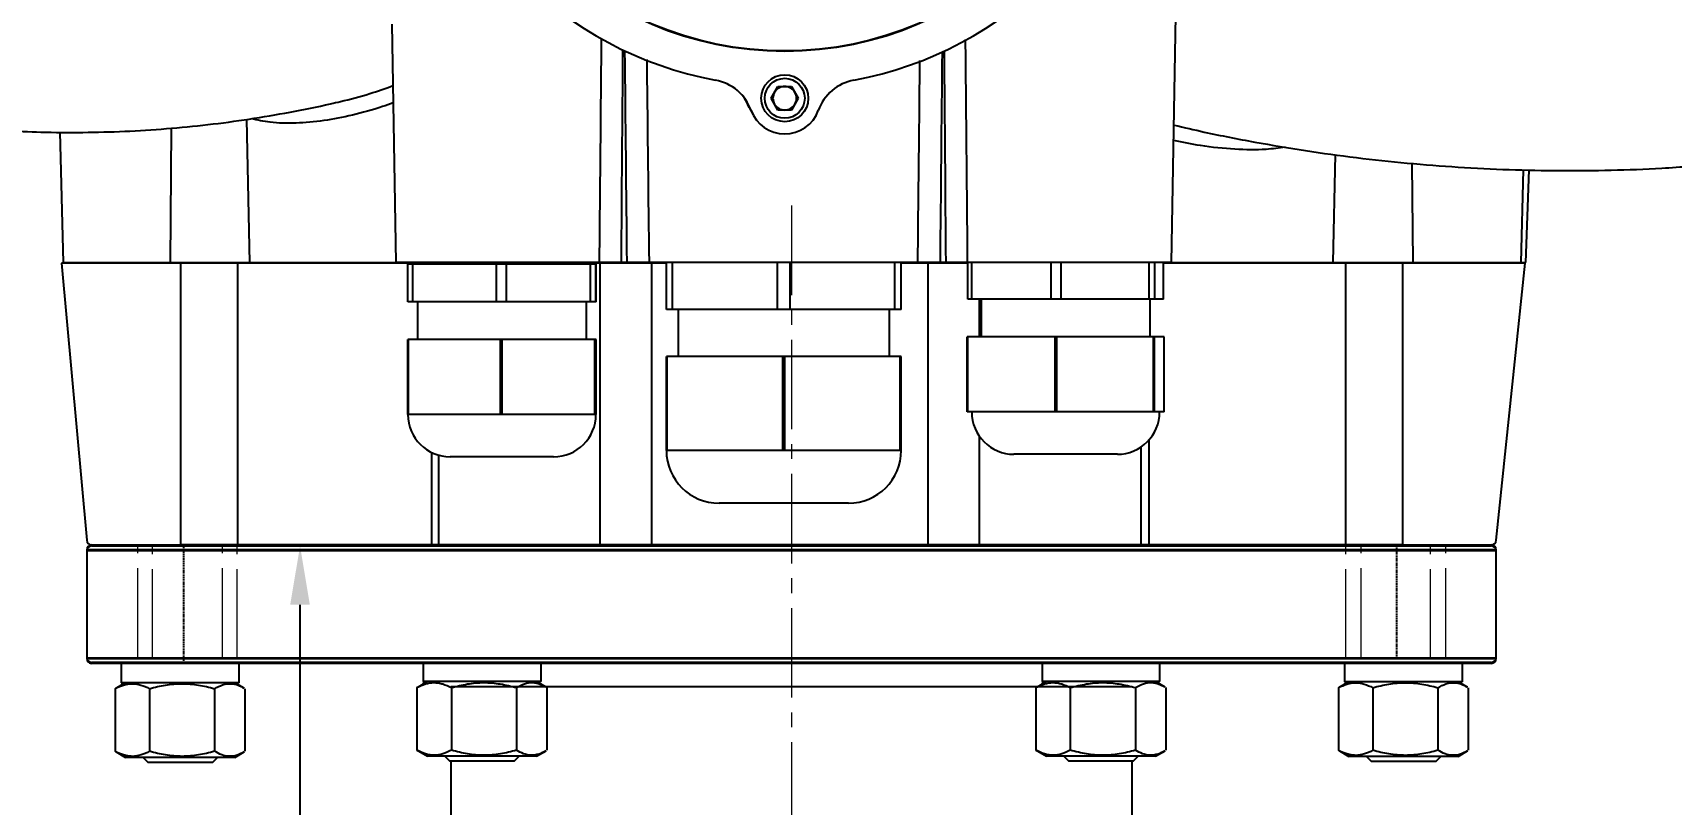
# Model space of a CAD drawing. Header units: millimetres. Extents: x 2055 to 5101, y 917 to 3070.
# Drawn here: x 4025.7 to 4374.5, y 2366.1 to 2530.4 of the extents above; entities that cross this region are included whole.
import ezdxf

# ---------------------------------------------------------------- set-up
doc = ezdxf.new("R2010")
doc.units = ezdxf.units.MM
for name, pattern in [('CENTER2', [28.575, 19.05, -3.175, 3.175, -3.175]), ('DASHED2', [0.375, 0.25, -0.125]), ('点画线', [18, 12, -2, 2, -2])]:
    doc.linetypes.add(name, pattern=pattern)
doc.layers.add('中心线', color=1, linetype='CENTER2', lineweight=13)
doc.layers.add('中心线层', color=1, linetype='点画线', lineweight=18)
doc.styles.get("Standard").update_dxf_attribs({"font": 'arial.ttf'})
doc.styles.add('TH_GBDIM', font='simplex.shx', dxfattribs={"width": 0.707, "bigfont": 'hzfs.shx'})
doc.dimstyles.new('ISO-25$0', dxfattribs={"dimtxt": 2.5, "dimasz": 2.5, "dimexe": 1.25, "dimexo": 0.625, "dimtad": 1, "dimtxsty": 'Standard', "dimcen": 2.5, "dimdle": 5, "dimadec": 0, "dimazin": 0, "dimtfac": 1, "dimtmove": 0, "dimatfit": 3, "dimfxl": 0, "dimarcsym": 0})

# ---------------------------------------------------------------- blocks, each defined once
blk = doc.blocks.new('*U52')
at = {"layer": '中心线层', "color": 0, "linetype": 'CENTER2', "transparency": 16777216}
blk.add_line((0, 497.5), (0, -12.5), dxfattribs=at)
blk = doc.blocks.new('*D64')
at = {"color": 1, "linetype": 'Continuous', "transparency": 16777216}
for p, q in [((4184.7, 2421.08), (4072.59, 2421.08)), ((4082.59, 1998.58), (4082.59, 2408.58)), ((4184.68, 1986.08), (4072.59, 1986.08))]:
    blk.add_line(p, q, dxfattribs=at)
at = {"color": 1, "linetype": 'ByBlock', "transparency": 16777216}
for points in [[(4080.5, 2408.58), (4084.67, 2408.58), (4082.59, 2421.08)], [(4080.5, 1998.58), (4084.67, 1998.58), (4082.59, 1986.08)]]:
    blk.add_solid(points, dxfattribs=at)
at = {"layer": 'Defpoints', "color": 0, "linetype": 'ByBlock', "transparency": 16777216}
for p in [(4082.59, 2421.08), (4187.2, 2421.08), (4187.18, 1986.08)]:
    blk.add_point(p, dxfattribs=at)
at = {"color": 1, "linetype": 'ByBlock', "lineweight": 5, "transparency": 16777216, "insert": (4070.09, 2203.58), "char_height": 15, "attachment_point": 5, "rotation": 90, "style": 'TH_GBDIM'}
blk.add_mtext('435', dxfattribs=at)

msp = doc.modelspace()

# ---------------------------------------------------------------- linework, layer by layer
at = {"color": 7, "linetype": 'Continuous', "lineweight": 25}
for p, q in [((4268.118, 2481.483), (4270.038, 2591.461)), ((4102.118, 2532.237), (4103.003, 2481.483)), ((4182.872, 2516.437), (4184.316, 2518.937)), ((4184.316, 2518.937), (4187.202, 2518.937)), ((4187.202, 2518.937), (4188.646, 2516.437)), ((4184.316, 2513.937), (4182.872, 2516.437)), ((4188.646, 2516.437), (4187.202, 2513.937)), ((4071.178, 2511.931), (4071.839, 2481.483)), ((4187.202, 2513.937), (4184.316, 2513.937)), ((4031.451, 2509.215), (4032.177, 2481.483)), ((4055.141, 2510.068), (4054.917, 2481.483)), ((4302.897, 2504.435), (4302.405, 2481.483)), ((4319.258, 2502.56), (4319.433, 2481.483)), ((4342.481, 2481.483), (4342.998, 2501.194)), ((4343.537, 2481.483), (4344.224, 2501.17)), ((4031.807, 2481.293), (4037.19, 2422.285)), ((4057.191, 2481.293), (4031.807, 2481.293)), ((4032.177, 2481.483), (4054.917, 2481.483)), ((4054.917, 2481.483), (4071.839, 2481.483)), ((4057.191, 2421.293), (4057.191, 2481.293)), ((4069.338, 2481.293), (4057.191, 2481.293)), ((4062.209, 2481.483), (4062.209, 2481.293)), ((4069.338, 2421.293), (4069.338, 2481.293)), ((4109.566, 2481.293), (4069.338, 2481.293)), ((4071.839, 2481.483), (4103.003, 2481.483)), ((4078.209, 2481.293), (4078.209, 2481.483)), ((4078.607, 2481.293), (4078.607, 2481.483)), ((4097.237, 2481.483), (4097.237, 2481.293)), ((4146.338, 2481.483), (4103.003, 2481.483)), ((4105.518, 2473.077), (4105.518, 2481.077)), ((4106.582, 2481.077), (4105.518, 2481.077)), ((4106.582, 2473.077), (4106.582, 2481.077)), ((4124.386, 2481.077), (4106.582, 2481.077)), ((4107.237, 2481.293), (4107.237, 2481.483)), ((4109.566, 2481.483), (4109.566, 2481.077)), ((4124.386, 2473.077), (4124.386, 2481.077)), ((4126.533, 2481.077), (4124.386, 2481.077)), ((4126.533, 2473.077), (4126.533, 2481.077)), ((4144.435, 2481.077), (4126.533, 2481.077)), ((4141.566, 2481.077), (4141.566, 2481.483)), ((4146.439, 2481.293), (4141.566, 2481.293)), ((4144.435, 2473.077), (4144.435, 2481.077)), ((4145.517, 2481.077), (4144.435, 2481.077)), ((4145.517, 2473.077), (4145.517, 2481.077)), ((4145.615, 2481.077), (4145.517, 2481.077)), ((4145.615, 2473.077), (4145.615, 2481.077)), ((4146.439, 2421.293), (4146.439, 2481.293)), ((4157.444, 2481.293), (4146.439, 2481.293)), ((4146.633, 2481.293), (4146.633, 2481.483)), ((4152.133, 2481.483), (4150.987, 2481.483)), ((4214.087, 2481.483), (4156.867, 2481.483)), ((4157.444, 2421.293), (4157.444, 2481.293)), ((4160.559, 2481.293), (4157.444, 2481.293)), ((4160.559, 2471.438), (4160.559, 2481.438)), ((4160.562, 2481.438), (4160.559, 2481.438)), ((4160.562, 2471.438), (4160.562, 2481.438)), ((4161.904, 2481.438), (4160.562, 2481.438)), ((4161.904, 2471.438), (4161.904, 2481.438)), ((4184.222, 2481.438), (4161.904, 2481.438)), ((4165.561, 2481.483), (4165.561, 2481.438)), ((4184.222, 2471.438), (4184.222, 2481.438)), ((4186.905, 2481.438), (4184.222, 2481.438)), ((4186.905, 2471.438), (4186.905, 2481.438)), ((4209.221, 2481.438), (4186.905, 2481.438)), ((4205.561, 2481.438), (4205.561, 2481.483)), ((4209.221, 2471.438), (4209.221, 2481.438)), ((4210.562, 2481.438), (4209.221, 2481.438)), ((4210.562, 2471.438), (4210.562, 2481.438)), ((4216.266, 2481.293), (4210.562, 2481.293)), ((4212.8, 2481.483), (4212.8, 2481.293)), ((4214.357, 2481.483), (4214.357, 2481.293)), ((4216.266, 2421.293), (4216.266, 2481.293)), ((4224.714, 2481.293), (4216.266, 2481.293)), ((4220.033, 2481.483), (4218.886, 2481.483)), ((4268.118, 2481.483), (4224.624, 2481.483)), ((4224.714, 2473.623), (4224.714, 2481.483)), ((4225.617, 2473.623), (4225.617, 2481.483)), ((4242.478, 2473.623), (4242.478, 2481.483)), ((4244.616, 2473.623), (4244.616, 2481.483)), ((4263.319, 2473.623), (4263.319, 2481.483)), ((4264.554, 2473.623), (4264.554, 2481.483)), ((4266.396, 2473.623), (4266.396, 2481.483)), ((4305.174, 2481.293), (4266.396, 2481.293)), ((4268.154, 2481.483), (4268.154, 2481.293)), ((4268.154, 2481.483), (4302.405, 2481.483)), ((4278.154, 2481.293), (4278.154, 2481.483)), ((4296.784, 2481.483), (4296.784, 2481.293)), ((4302.405, 2481.483), (4319.433, 2481.483)), ((4305.174, 2421.293), (4305.174, 2481.293)), ((4317.299, 2481.293), (4305.174, 2481.293)), ((4312.784, 2481.293), (4312.784, 2481.483)), ((4313.182, 2481.293), (4313.182, 2481.483)), ((4317.299, 2421.293), (4317.299, 2481.293)), ((4342.753, 2481.293), (4317.299, 2481.293)), ((4319.433, 2481.483), (4342.481, 2481.483)), ((4337.197, 2422.293), (4343.375, 2481.293)), ((4342.481, 2481.483), (4343.537, 2481.483)), ((4343.375, 2481.293), (4342.753, 2481.293)), ((4106.582, 2473.077), (4105.518, 2473.077)), ((4124.386, 2473.077), (4106.582, 2473.077)), ((4107.566, 2473.077), (4107.566, 2465.077)), ((4126.533, 2473.077), (4124.386, 2473.077)), ((4144.435, 2473.077), (4126.533, 2473.077)), ((4143.566, 2465.077), (4143.566, 2473.077)), ((4145.517, 2473.077), (4144.435, 2473.077)), ((4145.615, 2473.077), (4145.517, 2473.077)), ((4225.617, 2473.623), (4224.714, 2473.623)), ((4242.478, 2473.623), (4225.617, 2473.623)), ((4227.186, 2465.623), (4227.186, 2473.623)), ((4227.555, 2473.623), (4227.555, 2465.623)), ((4244.616, 2473.623), (4242.478, 2473.623)), ((4263.319, 2473.623), (4244.616, 2473.623)), ((4264.554, 2473.623), (4263.319, 2473.623)), ((4263.555, 2465.623), (4263.555, 2473.623)), ((4266.396, 2473.623), (4264.554, 2473.623)), ((4160.562, 2471.438), (4160.559, 2471.438)), ((4161.904, 2471.438), (4160.562, 2471.438)), ((4184.222, 2471.438), (4161.904, 2471.438)), ((4163.061, 2471.438), (4163.061, 2461.438)), ((4186.905, 2471.438), (4184.222, 2471.438)), ((4209.221, 2471.438), (4186.905, 2471.438)), ((4208.061, 2461.438), (4208.061, 2471.438)), ((4210.562, 2471.438), (4209.221, 2471.438)), ((4105.513, 2449.077), (4105.513, 2465.077)), ((4105.675, 2465.077), (4105.513, 2465.077)), ((4105.675, 2449.077), (4105.675, 2465.077)), ((4125.293, 2465.077), (4105.675, 2465.077)), ((4125.293, 2449.077), (4125.293, 2465.077)), ((4125.621, 2465.077), (4125.293, 2465.077)), ((4125.621, 2449.077), (4125.621, 2465.077)), ((4145.347, 2465.077), (4125.621, 2465.077)), ((4145.347, 2449.077), (4145.347, 2465.077)), ((4145.512, 2465.077), (4145.347, 2465.077)), ((4145.512, 2449.077), (4145.512, 2465.077)), ((4145.62, 2465.077), (4145.512, 2465.077)), ((4145.62, 2449.077), (4145.62, 2465.077)), ((4224.62, 2449.623), (4224.62, 2465.623)), ((4224.758, 2465.623), (4224.62, 2465.623)), ((4224.758, 2449.623), (4224.758, 2465.623)), ((4243.337, 2465.623), (4224.758, 2465.623)), ((4243.337, 2449.623), (4243.337, 2465.623)), ((4243.663, 2465.623), (4243.337, 2465.623)), ((4243.663, 2449.623), (4243.663, 2465.623)), ((4264.272, 2465.623), (4243.663, 2465.623)), ((4264.272, 2449.623), (4264.272, 2465.623)), ((4264.46, 2465.623), (4264.272, 2465.623)), ((4264.46, 2449.623), (4264.46, 2465.623)), ((4266.49, 2465.623), (4264.46, 2465.623)), ((4266.49, 2449.623), (4266.49, 2465.623)), ((4160.559, 2441.438), (4160.559, 2461.438)), ((4160.562, 2461.438), (4160.559, 2461.438)), ((4160.562, 2441.438), (4160.562, 2461.438)), ((4160.767, 2461.438), (4160.562, 2461.438)), ((4160.767, 2441.438), (4160.767, 2461.438)), ((4185.359, 2461.438), (4160.767, 2461.438)), ((4185.359, 2441.438), (4185.359, 2461.438)), ((4185.768, 2461.438), (4185.359, 2461.438)), ((4185.768, 2441.438), (4185.768, 2461.438)), ((4210.357, 2461.438), (4185.768, 2461.438)), ((4210.357, 2441.438), (4210.357, 2461.438)), ((4210.562, 2461.438), (4210.357, 2461.438)), ((4210.562, 2441.438), (4210.562, 2461.438)), ((4105.675, 2449.077), (4105.513, 2449.077)), ((4115.484, 2449.077), (4105.675, 2449.077)), ((4125.293, 2449.077), (4115.484, 2449.077)), ((4125.621, 2449.077), (4125.293, 2449.077)), ((4135.484, 2449.077), (4125.621, 2449.077)), ((4145.347, 2449.077), (4135.484, 2449.077)), ((4145.512, 2449.077), (4145.347, 2449.077)), ((4145.566, 2449.077), (4145.512, 2449.077)), ((4145.62, 2449.077), (4145.566, 2449.077)), ((4224.758, 2449.623), (4224.62, 2449.623)), ((4234.047, 2449.623), (4224.758, 2449.623)), ((4243.337, 2449.623), (4234.047, 2449.623)), ((4243.663, 2449.623), (4243.337, 2449.623)), ((4253.967, 2449.623), (4243.663, 2449.623)), ((4264.272, 2449.623), (4253.967, 2449.623)), ((4264.46, 2449.623), (4264.272, 2449.623)), ((4265.475, 2449.623), (4264.46, 2449.623)), ((4266.49, 2449.623), (4265.475, 2449.623)), ((4160.561, 2441.438), (4160.559, 2441.438)), ((4160.562, 2441.438), (4160.561, 2441.438)), ((4160.767, 2441.438), (4160.562, 2441.438)), ((4173.063, 2441.438), (4160.767, 2441.438)), ((4185.359, 2441.438), (4173.063, 2441.438)), ((4185.768, 2441.438), (4185.359, 2441.438)), ((4198.063, 2441.438), (4185.768, 2441.438)), ((4210.357, 2441.438), (4198.063, 2441.438)), ((4210.562, 2441.438), (4210.357, 2441.438)), ((4227.186, 2421.293), (4227.186, 2444.456)), ((4261.596, 2421.293), (4261.596, 2442.168)), ((4263.343, 2421.293), (4263.343, 2443.714)), ((4110.613, 2421.293), (4110.613, 2440.992)), ((4112.083, 2440.427), (4112.083, 2421.293)), ((4136.566, 2440.077), (4114.566, 2440.077)), ((4256.555, 2440.623), (4234.555, 2440.623)), ((4199.311, 2430.188), (4171.811, 2430.188)), ((4038.197, 2421.293), (4336.197, 2421.293)), ((4038.197, 2421.083), (4336.197, 2421.083)), ((4069.338, 2421.293), (4057.191, 2421.293)), ((4110.613, 2421.293), (4069.338, 2421.293)), ((4112.083, 2421.293), (4110.613, 2421.293)), ((4146.439, 2421.293), (4112.083, 2421.293)), ((4157.444, 2421.293), (4146.439, 2421.293)), ((4156.857, 2421.293), (4156.857, 2421.083)), ((4163.679, 2421.083), (4156.857, 2421.083)), ((4216.266, 2421.293), (4157.444, 2421.293)), ((4163.679, 2421.293), (4163.679, 2421.083)), ((4163.679, 2421.083), (4171.478, 2421.083)), ((4171.478, 2421.293), (4171.478, 2421.083)), ((4183.144, 2421.293), (4183.144, 2421.083)), ((4183.144, 2421.083), (4184.664, 2421.083)), ((4184.664, 2421.293), (4184.664, 2421.083)), ((4184.664, 2421.083), (4191.772, 2421.083)), ((4191.772, 2421.293), (4191.772, 2421.083)), ((4191.772, 2421.083), (4193.636, 2421.083)), ((4193.636, 2421.293), (4193.636, 2421.083)), ((4216.748, 2421.083), (4193.636, 2421.083)), ((4227.186, 2421.293), (4216.266, 2421.293)), ((4216.748, 2421.293), (4216.748, 2421.083)), ((4261.596, 2421.293), (4227.186, 2421.293)), ((4263.343, 2421.293), (4261.48, 2421.293)), ((4305.174, 2421.293), (4263.343, 2421.293)), ((4317.299, 2421.293), (4305.174, 2421.293)), ((4037.197, 2420.293), (4037.197, 2397.293)), ((4037.197, 2420.083), (4037.197, 2397.083)), ((4337.197, 2397.293), (4337.197, 2420.293)), ((4337.197, 2397.083), (4337.197, 2420.083)), ((4336.197, 2396.293), (4038.197, 2396.293)), ((4336.197, 2396.083), (4038.197, 2396.083)), ((4044.531, 2396.062), (4044.531, 2391.962)), ((4069.631, 2391.962), (4069.631, 2396.062)), ((4108.779, 2396.293), (4108.779, 2392.193)), ((4133.879, 2392.193), (4133.879, 2396.293)), ((4240.532, 2396.293), (4240.532, 2392.193)), ((4265.632, 2392.193), (4265.632, 2396.293)), ((4304.923, 2396.273), (4304.923, 2392.173)), ((4330.023, 2392.173), (4330.023, 2396.273)), ((4043.473, 2390.792), (4043.232, 2390.674)), ((4043.232, 2390.674), (4043.232, 2377.35)), ((4045.456, 2391.962), (4043.462, 2390.811)), ((4069.631, 2391.962), (4044.531, 2391.962)), ((4044.622, 2391.962), (4044.568, 2391.449)), ((4050.547, 2390.674), (4050.547, 2377.35)), ((4064.396, 2390.674), (4064.396, 2377.35)), ((4070.7, 2390.811), (4068.706, 2391.962)), ((4070.93, 2377.35), (4070.93, 2390.674)), ((4107.721, 2391.023), (4107.48, 2390.905)), ((4107.48, 2390.905), (4107.48, 2377.581)), ((4109.704, 2392.193), (4107.71, 2391.042)), ((4133.879, 2392.193), (4108.779, 2392.193)), ((4108.87, 2392.193), (4108.816, 2391.68)), ((4114.795, 2390.905), (4114.795, 2377.581)), ((4128.644, 2390.905), (4128.644, 2377.581)), ((4134.948, 2391.042), (4132.954, 2392.193)), ((4135.178, 2377.581), (4135.178, 2390.905)), ((4239.474, 2391.023), (4239.233, 2390.905)), ((4239.233, 2390.905), (4239.233, 2377.581)), ((4241.457, 2392.193), (4239.464, 2391.042)), ((4265.632, 2392.193), (4240.532, 2392.193)), ((4240.623, 2392.193), (4240.569, 2391.68)), ((4246.549, 2390.905), (4246.549, 2377.581)), ((4260.398, 2390.905), (4260.398, 2377.581)), ((4266.701, 2391.042), (4264.707, 2392.193)), ((4266.931, 2377.581), (4266.931, 2390.905)), ((4303.865, 2391.004), (4303.624, 2390.885)), ((4303.624, 2390.885), (4303.624, 2377.562)), ((4305.848, 2392.173), (4303.855, 2391.022)), ((4330.023, 2392.173), (4304.923, 2392.173)), ((4305.014, 2392.173), (4304.96, 2391.661)), ((4310.94, 2390.885), (4310.94, 2377.562)), ((4324.789, 2390.885), (4324.789, 2377.562)), ((4331.092, 2391.022), (4329.098, 2392.173)), ((4331.322, 2377.562), (4331.322, 2390.885)), ((4043.232, 2377.35), (4043.473, 2377.236)), ((4043.46, 2377.214), (4045.456, 2376.062)), ((4068.706, 2376.062), (4045.456, 2376.062)), ((4049.163, 2376.062), (4050.163, 2375.062)), ((4050.163, 2375.062), (4063.998, 2375.062)), ((4063.998, 2375.062), (4064.998, 2376.062)), ((4068.706, 2376.062), (4070.702, 2377.214)), ((4107.48, 2377.581), (4107.72, 2377.467)), ((4107.708, 2377.445), (4109.704, 2376.293)), ((4132.954, 2376.293), (4109.704, 2376.293)), ((4113.411, 2376.293), (4114.411, 2375.293)), ((4114.411, 2375.293), (4128.246, 2375.293)), ((4114.697, 2375.293), (4114.697, 2352.083)), ((4128.246, 2375.293), (4129.246, 2376.293)), ((4132.954, 2376.293), (4134.949, 2377.445)), ((4239.233, 2377.581), (4239.474, 2377.467)), ((4239.462, 2377.445), (4241.457, 2376.293)), ((4264.707, 2376.293), (4241.457, 2376.293)), ((4245.165, 2376.293), (4246.165, 2375.293)), ((4246.165, 2375.293), (4260, 2375.293)), ((4259.697, 2352.083), (4259.697, 2375.293)), ((4260, 2375.293), (4261, 2376.293)), ((4264.707, 2376.293), (4266.703, 2377.445)), ((4303.624, 2377.562), (4303.865, 2377.447)), ((4303.853, 2377.426), (4305.848, 2376.273)), ((4329.098, 2376.273), (4305.848, 2376.273)), ((4309.556, 2376.273), (4310.556, 2375.273)), ((4310.556, 2375.273), (4324.391, 2375.273)), ((4324.391, 2375.273), (4325.391, 2376.273)), ((4329.098, 2376.273), (4331.094, 2377.426))]:
    msp.add_line(p, q, dxfattribs=at)
at = {"color": 1, "linetype": 'DASHED2'}
for p, q in [((4057.84, 2396.244), (4057.84, 2421.244)), ((4316.077, 2397.293), (4316.077, 2421.293))]:
    msp.add_line(p, q, dxfattribs=at)
at = {"color": 8, "linetype": 'Continuous', "lineweight": 25}
for p, q in [((4337.197, 2420.293), (4037.197, 2420.293)), ((4337.197, 2420.083), (4037.197, 2420.083)), ((4037.197, 2397.293), (4337.197, 2397.293)), ((4037.197, 2397.083), (4337.197, 2397.083)), ((4259.697, 2391.083), (4114.697, 2391.083))]:
    msp.add_line(p, q, dxfattribs=at)
at = {"color": 7, "linetype": 'Continuous', "lineweight": 25, "flags": 128}
msp.add_lwpolyline([(4178.202, 2514.451), (4179.006, 2512.908), (4179.1, 2512.774)], dxfattribs=at)
at = {"color": 7, "linetype": 'Continuous', "lineweight": 25}
for centre, radius in [((4185.759, 2598.937), 72.5), ((4185.759, 2598.937), 72.418), ((4185.759, 2516.437), 5), ((4185.759, 2516.437), 4.25)]:
    msp.add_circle(centre, radius, dxfattribs=at)
for centre, radius, start, end in [((4185.759, 2598.937), 80, 190.6021, 259.3979), ((4185.759, 2598.937), 80, 280.6021, 349.3979), ((4169.2, 2510.474), 10, 19.80619, 79.3979), ((4185.759, 2516.437), 2.5, 90, 150), ((4185.759, 2516.437), 2.5, 30, 90), ((4202.318, 2510.474), 10, 100.6021, 160.19381), ((4168.84, 2510.935), 10, 20.58584, 36.2851), ((4185.759, 2516.437), 2.5, 150, 210), ((4185.759, 2516.437), 2.5, 210, 270), ((4185.759, 2516.437), 2.5, 270, 330), ((4185.759, 2516.437), 2.5, 330, 30), ((4185.759, 2516.437), 7.6, 199.80619, 340.19381), ((4114.566, 2449.077), 9, 180, 270), ((4136.566, 2449.077), 9, 270, 0), ((4234.555, 2449.623), 9, 180, 270), ((4256.555, 2449.623), 9, 270, 0), ((4171.811, 2441.438), 11.25, 180, 270), ((4199.311, 2441.438), 11.25, 270, 0), ((4038.19, 2422.293), 1, 180.43297, 270.43297), ((4038.197, 2420.293), 1, 90, 180), ((4038.197, 2420.083), 1, 90, 180), ((4336.197, 2422.293), 1, 270, 0), ((4336.197, 2420.293), 1, 0, 90), ((4336.197, 2420.083), 1, 0, 90), ((4038.197, 2397.293), 1, 180, 270), ((4038.197, 2397.083), 1, 180, 270), ((4336.197, 2397.293), 1, 270, 0), ((4336.197, 2397.083), 1, 270, 0)]:
    msp.add_arc(centre, radius, start, end, dxfattribs=at)
for centre, major_axis, start_param, end_param in [((4125.385, 3020.742), (-0.342, 1411.987), 4.3205165, 4.3549505), ((4185.296, 3361.443), (-0.466, 1923.104), 2.0198691, 2.0460556), ((4185.296, 3361.443), (-0.466, 1923.104), 4.2371202, 4.263166), ((4245.373, 3020.742), (-0.342, 1411.987), 1.9284107, 1.9626594)]:
    msp.add_ellipse(centre, major_axis=major_axis, ratio=0.019519, start_param=start_param, end_param=end_param, dxfattribs=at)
for points, knots in [([(4146.338, 2481.483), (4146.369, 2484.815), (4146.517, 2500.745), (4146.655, 2516.676), (4146.765, 2529.274)], [0, 0, 0, 0, 0.2091798, 1, 1, 1, 1]), ([(4224.179, 2528.958), (4224.182, 2528.684), (4224.303, 2515.08), (4224.451, 2499.254), (4224.602, 2483.704), (4224.624, 2481.483)], [0, 0, 0, 0, 0.0173473, 0.8596338, 1, 1, 1, 1]), ([(4156.396, 2524.697), (4156.401, 2524.168), (4156.554, 2509.763), (4156.714, 2495.358), (4156.867, 2481.483)], [0, 0, 0, 0, 0.0367513, 1, 1, 1, 1]), ([(4214.087, 2481.483), (4214.123, 2484.815), (4214.277, 2499.144), (4214.423, 2513.473), (4214.536, 2524.471)], [0, 0, 0, 0, 0.2325469, 1, 1, 1, 1]), ([(4091.204, 2515.74), (4093.272, 2516.261), (4096.906, 2517.177), (4100.708, 2518.542), (4102.346, 2519.13)], [0, 0, 0, 0, 0.5689763, 1, 1, 1, 1]), ([(4019.936, 2509.576), (4022.426, 2509.45), (4027.894, 2509.173), (4036.346, 2509.127), (4045.265, 2509.362), (4054.148, 2509.919), (4062.984, 2510.785), (4071.763, 2511.953), (4080.469, 2513.448), (4086.952, 2514.725), (4090.507, 2515.598), (4091.21, 2515.771)], [0, 0, 0, 0, 0.104207, 0.2287858, 0.3530516, 0.4770071, 0.6006545, 0.7239951, 0.8470295, 0.9697573, 1, 1, 1, 1]), ([(4102.411, 2515.449), (4101.657, 2515.177), (4098.694, 2514.106), (4093.736, 2512.794), (4087.549, 2511.558), (4081.688, 2511.041), (4076.508, 2511.139), (4073.534, 2511.797), (4072.221, 2512.087)], [0, 0, 0, 0, 0.0662194, 0.2604347, 0.4527512, 0.6496821, 0.845437, 1, 1, 1, 1]), ([(4268.628, 2510.73), (4270.77, 2510.228), (4276.469, 2508.891), (4285.798, 2507.075), (4296.59, 2505.249), (4307.414, 2503.758), (4318.257, 2502.586), (4329.111, 2501.734), (4339.966, 2501.202), (4350.814, 2500.985), (4361.643, 2501.099), (4370.887, 2501.419), (4376.509, 2501.826), (4378.536, 2501.973)], [0, 0, 0, 0, 0.0596151, 0.1586817, 0.2575664, 0.3562726, 0.4548031, 0.5531604, 0.6513466, 0.7493636, 0.8472129, 0.9448956, 1, 1, 1, 1]), ([(4292.292, 2506.028), (4290.951, 2505.842), (4287.562, 2505.373), (4281.519, 2505.512), (4274.952, 2506.138), (4270.477, 2507.038), (4268.571, 2507.421)], [0, 0, 0, 0, 0.1886984, 0.4768409, 0.777094, 1, 1, 1, 1]), ([(4150.987, 2481.483), (4150.956, 2481.483), (4150.805, 2481.483), (4150.165, 2481.483), (4149.076, 2481.483), (4147.731, 2481.483), (4146.816, 2481.483), (4146.456, 2481.483), (4146.338, 2481.483)], [0, 0, 0, 0, 0.0154414, 0.077245, 0.327001, 0.5767568, 0.8624795, 1, 1, 1, 1]), ([(4156.867, 2481.483), (4156.858, 2481.483), (4156.81, 2481.483), (4156.574, 2481.483), (4155.955, 2481.483), (4154.724, 2481.483), (4153.379, 2481.483), (4152.476, 2481.483), (4152.133, 2481.483)], [0, 0, 0, 0, 0.0152548, 0.0763166, 0.3233966, 0.5704785, 0.8367817, 1, 1, 1, 1]), ([(4218.886, 2481.483), (4218.856, 2481.483), (4218.705, 2481.483), (4218.065, 2481.483), (4216.976, 2481.483), (4215.632, 2481.483), (4214.613, 2481.483), (4214.244, 2481.483), (4214.087, 2481.483)], [0, 0, 0, 0, 0.0143893, 0.071982, 0.304721, 0.5374601, 0.8037035, 1, 1, 1, 1]), ([(4224.624, 2481.483), (4224.612, 2481.483), (4224.551, 2481.483), (4224.263, 2481.483), (4223.567, 2481.483), (4222.261, 2481.483), (4221.01, 2481.483), (4220.242, 2481.483), (4220.033, 2481.483)], [0, 0, 0, 0, 0.01624473, 0.08126808, 0.34432952, 0.60739291, 0.89319823, 1, 1, 1, 1]), ([(4043.232, 2390.674), (4043.829, 2391), (4044.431, 2391.269), (4045.646, 2391.642), (4046.261, 2391.745), (4047.194, 2391.746), (4047.506, 2391.721), (4048.124, 2391.623), (4048.431, 2391.55), (4049.346, 2391.27), (4049.949, 2391.001), (4050.547, 2390.674)], [0, 0, 0, 0, 0.25, 0.25, 0.5, 0.5, 0.625, 0.625, 0.75, 0.75, 1, 1, 1, 1]), ([(4050.547, 2390.674), (4051.678, 2391), (4052.817, 2391.269), (4055.118, 2391.642), (4056.281, 2391.745), (4058.047, 2391.746), (4058.639, 2391.721), (4059.809, 2391.623), (4060.39, 2391.55), (4062.123, 2391.27), (4063.264, 2391.001), (4064.396, 2390.674)], [0, 0, 0, 0, 0.25, 0.25, 0.5, 0.5, 0.625, 0.625, 0.75, 0.75, 1, 1, 1, 1]), ([(4064.396, 2390.674), (4064.963, 2390.983), (4066.11, 2391.61), (4067.808, 2391.835), (4069.351, 2391.526), (4070.266, 2391.024), (4070.689, 2390.792)], [0, 0, 0, 0, 0.27487, 0.5557011, 0.7950175, 1, 1, 1, 1]), ([(4107.48, 2390.905), (4108.077, 2391.231), (4108.679, 2391.5), (4109.894, 2391.873), (4110.508, 2391.976), (4111.441, 2391.977), (4111.754, 2391.952), (4112.372, 2391.854), (4112.679, 2391.781), (4113.594, 2391.501), (4114.197, 2391.232), (4114.795, 2390.905)], [0, 0, 0, 0, 0.25, 0.25, 0.5, 0.5, 0.625, 0.625, 0.75, 0.75, 1, 1, 1, 1]), ([(4114.795, 2390.905), (4115.926, 2391.231), (4117.065, 2391.5), (4119.366, 2391.873), (4120.529, 2391.976), (4122.295, 2391.977), (4122.887, 2391.952), (4124.057, 2391.854), (4124.638, 2391.781), (4126.371, 2391.501), (4127.512, 2391.232), (4128.644, 2390.905)], [0, 0, 0, 0, 0.25, 0.25, 0.5, 0.5, 0.625, 0.625, 0.75, 0.75, 1, 1, 1, 1]), ([(4128.644, 2390.905), (4129.211, 2391.214), (4130.358, 2391.841), (4132.056, 2392.066), (4133.598, 2391.757), (4134.514, 2391.255), (4134.937, 2391.023)], [0, 0, 0, 0, 0.27487, 0.5557011, 0.7950175, 1, 1, 1, 1]), ([(4239.233, 2390.905), (4239.831, 2391.231), (4240.432, 2391.5), (4241.648, 2391.873), (4242.262, 2391.976), (4243.195, 2391.977), (4243.507, 2391.952), (4244.125, 2391.854), (4244.432, 2391.781), (4245.348, 2391.501), (4245.951, 2391.232), (4246.549, 2390.905)], [0, 0, 0, 0, 0.25, 0.25, 0.5, 0.5, 0.625, 0.625, 0.75, 0.75, 1, 1, 1, 1]), ([(4246.549, 2390.905), (4247.679, 2391.231), (4248.818, 2391.5), (4251.12, 2391.873), (4252.283, 2391.976), (4254.049, 2391.977), (4254.64, 2391.952), (4255.81, 2391.854), (4256.391, 2391.781), (4258.124, 2391.501), (4259.266, 2391.232), (4260.398, 2390.905)], [0, 0, 0, 0, 0.25, 0.25, 0.5, 0.5, 0.625, 0.625, 0.75, 0.75, 1, 1, 1, 1]), ([(4260.398, 2390.905), (4260.965, 2391.214), (4262.111, 2391.841), (4263.81, 2392.066), (4265.352, 2391.757), (4266.268, 2391.255), (4266.691, 2391.023)], [0, 0, 0, 0, 0.27487, 0.5557011, 0.7950175, 1, 1, 1, 1]), ([(4303.624, 2390.885), (4304.222, 2391.212), (4304.823, 2391.481), (4306.039, 2391.854), (4306.653, 2391.956), (4307.586, 2391.957), (4307.898, 2391.932), (4308.516, 2391.835), (4308.823, 2391.762), (4309.739, 2391.482), (4310.342, 2391.212), (4310.94, 2390.885)], [0, 0, 0, 0, 0.25, 0.25, 0.5, 0.5, 0.625, 0.625, 0.75, 0.75, 1, 1, 1, 1]), ([(4310.94, 2390.885), (4312.07, 2391.212), (4313.209, 2391.481), (4315.511, 2391.854), (4316.674, 2391.956), (4318.44, 2391.957), (4319.031, 2391.932), (4320.201, 2391.835), (4320.782, 2391.762), (4322.515, 2391.482), (4323.657, 2391.212), (4324.789, 2390.885)], [0, 0, 0, 0, 0.25, 0.25, 0.5, 0.5, 0.625, 0.625, 0.75, 0.75, 1, 1, 1, 1]), ([(4324.789, 2390.885), (4325.356, 2391.195), (4326.502, 2391.821), (4328.201, 2392.047), (4329.743, 2391.738), (4330.659, 2391.236), (4331.082, 2391.004)], [0, 0, 0, 0, 0.27487, 0.5557011, 0.7950175, 1, 1, 1, 1]), ([(4050.547, 2377.35), (4049.95, 2377.024), (4049.348, 2376.755), (4048.133, 2376.382), (4047.518, 2376.279), (4046.586, 2376.278), (4046.273, 2376.303), (4045.655, 2376.401), (4045.348, 2376.473), (4044.433, 2376.753), (4043.83, 2377.023), (4043.232, 2377.35)], [0, 0, 0, 0, 0.25, 0.25, 0.5, 0.5, 0.625, 0.625, 0.75, 0.75, 1, 1, 1, 1]), ([(4064.396, 2377.35), (4063.266, 2377.024), (4062.127, 2376.755), (4059.825, 2376.382), (4058.662, 2376.279), (4056.896, 2376.278), (4056.305, 2376.303), (4055.135, 2376.401), (4054.554, 2376.473), (4052.821, 2376.753), (4051.679, 2377.023), (4050.547, 2377.35)], [0, 0, 0, 0, 0.25, 0.25, 0.5, 0.5, 0.625, 0.625, 0.75, 0.75, 1, 1, 1, 1]), ([(4070.689, 2377.236), (4070.202, 2376.972), (4069.135, 2376.395), (4067.518, 2376.188), (4065.894, 2376.521), (4064.899, 2377.072), (4064.396, 2377.35)], [0, 0, 0, 0, 0.23618419, 0.51698793, 0.75628114, 1, 1, 1, 1]), ([(4114.795, 2377.581), (4114.198, 2377.255), (4113.596, 2376.985), (4112.381, 2376.613), (4111.766, 2376.51), (4110.833, 2376.509), (4110.521, 2376.534), (4109.903, 2376.632), (4109.596, 2376.704), (4108.681, 2376.984), (4108.078, 2377.254), (4107.48, 2377.581)], [0, 0, 0, 0, 0.25, 0.25, 0.5, 0.5, 0.625, 0.625, 0.75, 0.75, 1, 1, 1, 1]), ([(4128.644, 2377.581), (4127.513, 2377.255), (4126.375, 2376.985), (4124.073, 2376.613), (4122.91, 2376.51), (4121.144, 2376.509), (4120.553, 2376.534), (4119.383, 2376.632), (4118.802, 2376.704), (4117.069, 2376.984), (4115.927, 2377.254), (4114.795, 2377.581)], [0, 0, 0, 0, 0.25, 0.25, 0.5, 0.5, 0.625, 0.625, 0.75, 0.75, 1, 1, 1, 1]), ([(4134.937, 2377.467), (4134.45, 2377.203), (4133.382, 2376.626), (4131.765, 2376.419), (4130.142, 2376.752), (4129.146, 2377.303), (4128.644, 2377.581)], [0, 0, 0, 0, 0.23618419, 0.51698793, 0.75628114, 1, 1, 1, 1]), ([(4246.549, 2377.581), (4245.951, 2377.255), (4245.35, 2376.985), (4244.134, 2376.613), (4243.52, 2376.51), (4242.587, 2376.509), (4242.275, 2376.534), (4241.657, 2376.632), (4241.35, 2376.704), (4240.434, 2376.984), (4239.831, 2377.254), (4239.233, 2377.581)], [0, 0, 0, 0, 0.25, 0.25, 0.5, 0.5, 0.625, 0.625, 0.75, 0.75, 1, 1, 1, 1]), ([(4260.398, 2377.581), (4259.267, 2377.255), (4258.128, 2376.985), (4255.827, 2376.613), (4254.664, 2376.51), (4252.898, 2376.509), (4252.306, 2376.534), (4251.136, 2376.632), (4250.555, 2376.704), (4248.822, 2376.984), (4247.681, 2377.254), (4246.549, 2377.581)], [0, 0, 0, 0, 0.25, 0.25, 0.5, 0.5, 0.625, 0.625, 0.75, 0.75, 1, 1, 1, 1]), ([(4266.691, 2377.467), (4266.203, 2377.203), (4265.136, 2376.626), (4263.519, 2376.419), (4261.896, 2376.752), (4260.9, 2377.303), (4260.398, 2377.581)], [0, 0, 0, 0, 0.23618419, 0.51698793, 0.75628114, 1, 1, 1, 1]), ([(4310.94, 2377.562), (4310.342, 2377.235), (4309.741, 2376.966), (4308.525, 2376.593), (4307.911, 2376.491), (4306.978, 2376.49), (4306.666, 2376.515), (4306.048, 2376.612), (4305.741, 2376.685), (4304.825, 2376.965), (4304.222, 2377.235), (4303.624, 2377.562)], [0, 0, 0, 0, 0.25, 0.25, 0.5, 0.5, 0.625, 0.625, 0.75, 0.75, 1, 1, 1, 1]), ([(4324.789, 2377.562), (4323.658, 2377.235), (4322.519, 2376.966), (4320.218, 2376.593), (4319.055, 2376.491), (4317.289, 2376.49), (4316.697, 2376.515), (4315.527, 2376.612), (4314.946, 2376.685), (4313.213, 2376.965), (4312.072, 2377.235), (4310.94, 2377.562)], [0, 0, 0, 0, 0.25, 0.25, 0.5, 0.5, 0.625, 0.625, 0.75, 0.75, 1, 1, 1, 1]), ([(4331.082, 2377.447), (4330.594, 2377.183), (4329.527, 2376.606), (4327.91, 2376.4), (4326.287, 2376.733), (4325.291, 2377.284), (4324.789, 2377.562)], [0, 0, 0, 0, 0.23618419, 0.51698793, 0.75628114, 1, 1, 1, 1])]:
    msp.add_open_spline(points, degree=3, knots=knots, dxfattribs=at)
at = {"layer": '中心线', "color": 0}
for p, q in [((4048.081, 2397.293), (4048.081, 2421.293)), ((4051.197, 2397.083), (4051.197, 2421.083)), ((4066.081, 2397.293), (4066.081, 2421.293)), ((4069.197, 2397.083), (4069.197, 2421.083)), ((4305.197, 2397.083), (4305.197, 2421.083)), ((4308.473, 2397.293), (4308.473, 2421.293)), ((4323.197, 2397.083), (4323.197, 2421.083)), ((4326.473, 2397.293), (4326.473, 2421.293))]:
    msp.add_line(p, q, dxfattribs=at)

# ---------------------------------------------------------------- block references
at = {"layer": '中心线层', "linetype": 'CENTER2'}
msp.add_blockref('*U52', (4187.197, 1996.083), dxfattribs=at)

# ---------------------------------------------------------------- dimensions: what is measured, and where the dimension line sits
at = {"color": 0, "linetype": 'ByBlock', "lineweight": 5}
dim = msp.add_linear_dim(base=(4082.586, 2421.083), p1=(4187.185, 1986.083), p2=(4187.197, 2421.083), angle=90, dimstyle='ISO-25$0', override={"dimscale": 5, "dimtxt": 3, "dimasz": 2.5, "dimexe": 2, "dimexo": 0.5, "dimgap": 1, "dimdec": 1, "dimtxsty": 'TH_GBDIM', "dimcen": 2, "dimclrd": 1, "dimclre": 1, "dimclrt": 1, "dimtdec": 1, "dimatfit": 0, "dimlwd": 65535, "dimlwe": 65535}, dxfattribs=at)
dim.commit()
dim.dimension.update_dxf_attribs({"geometry": '*D64', "text_midpoint": (4070.086, 2203.583)})

doc.saveas('drawing.dxf')
